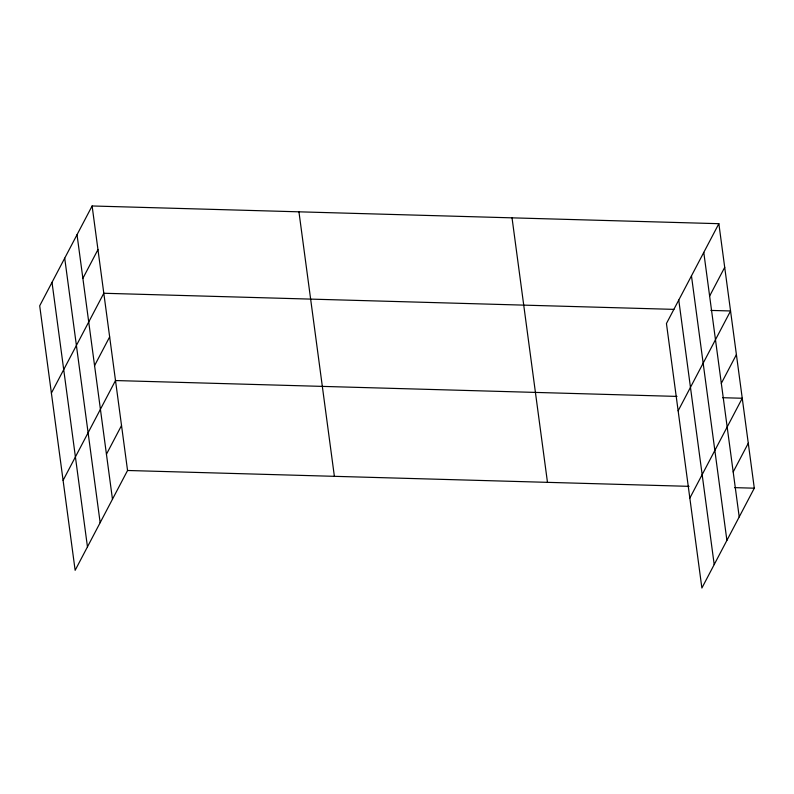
<?xml version="1.0" encoding="UTF-8"?>
<svg xmlns="http://www.w3.org/2000/svg" width="794" height="794" viewBox="0 0 794 794"><rect width="100%" height="100%" fill="white"/><g stroke="black" fill="none" stroke-linecap="round" stroke-linejoin="round"><path stroke-width="1.19" d="M92.114 205.974L39.7 305.809L75.142 570.31L127.556 470.485L92.114 205.974L718.858 223.69L754.3 488.191L701.886 588.026L666.444 323.515L718.858 223.69M82.884 278.347L97.96 249.614M51.392 393.09L103.806 293.264L673.927 309.372M94.575 365.627L109.651 336.904M63.093 480.38L115.507 380.544L677.004 396.414M106.446 454.237L121.532 425.515M709.628 296.053L724.714 267.33M678.145 410.806L730.559 310.97L710.858 310.414M721.319 383.343L736.405 354.62M689.837 498.096L742.251 398.26L722.55 397.705M733.19 471.954L748.276 443.231M127.556 470.485L689.053 486.345M734.599 487.635L754.3 488.191M703.782 252.413L739.214 516.924M691.465 275.875L726.897 540.386M678.771 300.053L714.203 564.564M512.031 217.844L547.473 482.345M298.941 211.819L334.383 476.331M77.028 234.696L112.47 499.208M64.711 258.159L100.153 522.67M52.017 282.336L87.459 546.848"/></g></svg>
